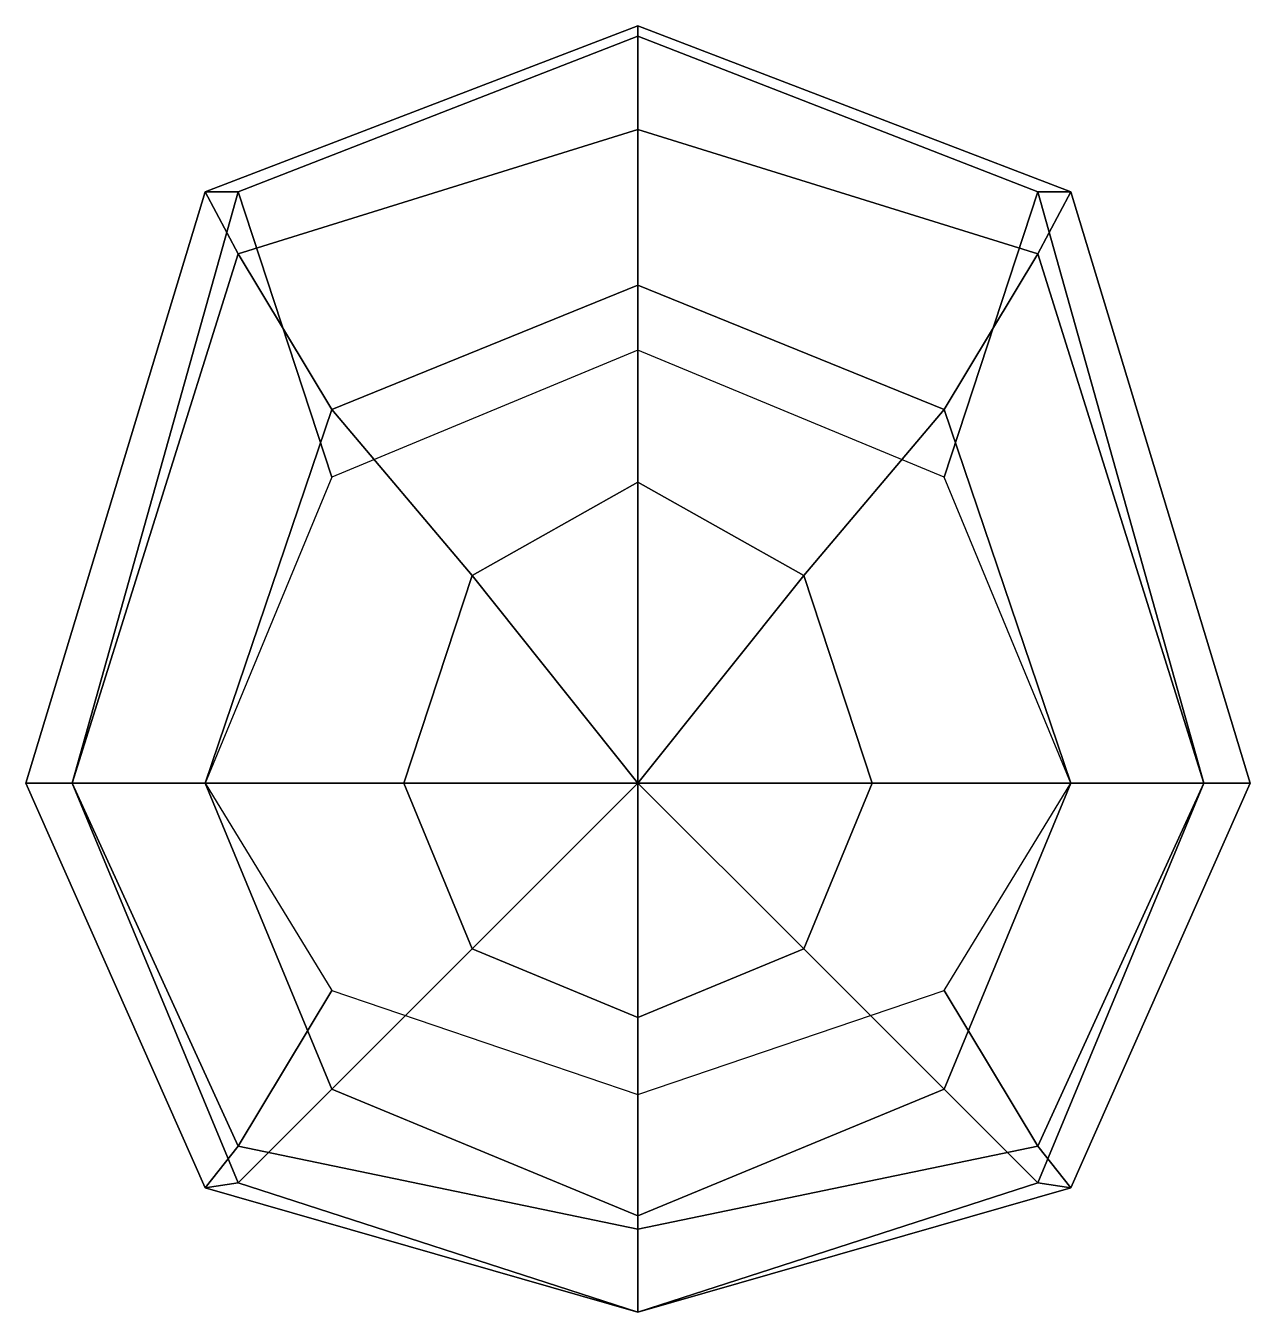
# Model space of a CAD drawing. Extents: x -0.59 to 0.59, y -0.51 to 0.73.
import ezdxf

# ---------------------------------------------------------------- set-up
doc = ezdxf.new("R2010")
doc.units = 0
doc.layers.add('TURRET', color=2, linetype='CONTINUOUS')

msp = doc.modelspace()

# ---------------------------------------------------------------- linework, layer by layer
at = {"layer": 'TURRET'}
for points in [[(0, 0.63, 2.1458), (0, 0.73, 1.92), (-0.4172, 0.57, 1.92), (-0.3854, 0.51, 2.1458)], [(0, 0.73, 1.92), (0, 0.72, 1.6942), (-0.3854, 0.57, 1.6942), (-0.4172, 0.57, 1.92)], [(0, 0.72, 1.6942), (0, 0.4172, 1.5028), (-0.295, 0.295, 1.5028), (-0.3854, 0.57, 1.6942)], [(0.3854, 0.51, 2.1458), (0.4172, 0.57, 1.92), (0, 0.73, 1.92), (0, 0.63, 2.1458)], [(0.4172, 0.57, 1.92), (0.3854, 0.57, 1.6942), (0, 0.72, 1.6942), (0, 0.73, 1.92)], [(0.3854, 0.57, 1.6942), (0.295, 0.295, 1.5028), (0, 0.4172, 1.5028), (0, 0.72, 1.6942)], [(0, 0.48, 2.3372), (0, 0.63, 2.1458), (-0.3854, 0.51, 2.1458), (-0.295, 0.36, 2.3372)], [(0.295, 0.36, 2.3372), (0.3854, 0.51, 2.1458), (0, 0.63, 2.1458), (0, 0.48, 2.3372)], [(-0.3854, 0.51, 2.1458), (-0.4172, 0.57, 1.92), (-0.59, 0, 1.92), (-0.5451, 0, 2.1458)], [(-0.4172, 0.57, 1.92), (-0.3854, 0.57, 1.6942), (-0.5451, 0, 1.6942), (-0.59, 0, 1.92)], [(-0.3854, 0.57, 1.6942), (-0.295, 0.295, 1.5028), (-0.4172, 0, 1.5028), (-0.5451, 0, 1.6942)], [(0.5451, 0, 1.6942), (0.4172, 0, 1.5028), (0.295, 0.295, 1.5028), (0.3854, 0.57, 1.6942)], [(0.5451, 0, 2.1458), (0.59, 0, 1.92), (0.4172, 0.57, 1.92), (0.3854, 0.51, 2.1458)], [(0.59, 0, 1.92), (0.5451, 0, 1.6942), (0.3854, 0.57, 1.6942), (0.4172, 0.57, 1.92)], [(-0.295, 0.36, 2.3372), (-0.3854, 0.51, 2.1458), (-0.5451, 0, 2.1458), (-0.4172, 0, 2.3372)], [(0.4172, 0, 2.3372), (0.5451, 0, 2.1458), (0.3854, 0.51, 2.1458), (0.295, 0.36, 2.3372)], [(0, 0.29, 2.4651), (0, 0.48, 2.3372), (-0.295, 0.36, 2.3372), (-0.1597, 0.2, 2.4651)], [(0.1597, 0.2, 2.4651), (0.295, 0.36, 2.3372), (0, 0.48, 2.3372), (0, 0.29, 2.4651)], [(-0.1597, 0.2, 2.4651), (-0.295, 0.36, 2.3372), (-0.4172, 0, 2.3372), (-0.2258, 0, 2.4651)], [(0.2258, 0, 2.4651), (0.4172, 0, 2.3372), (0.295, 0.36, 2.3372), (0.1597, 0.2, 2.4651)], [(0, 0, 2.51), (0, 0.29, 2.4651), (-0.1597, 0.2, 2.4651), (0, 0, 2.51)], [(0, 0, 2.51), (0.1597, 0.2, 2.4651), (0, 0.29, 2.4651), (0, 0, 2.51)], [(0, 0, 2.51), (-0.1597, 0.2, 2.4651), (-0.2258, 0, 2.4651), (0, 0, 2.51)], [(0, 0, 2.51), (0.2258, 0, 2.4651), (0.1597, 0.2, 2.4651), (0, 0, 2.51)], [(-0.5451, 0, 2.1458), (-0.59, 0, 1.92), (-0.4172, -0.39, 1.92), (-0.3854, -0.3854, 2.1458)], [(-0.59, 0, 1.92), (-0.5451, 0, 1.6942), (-0.3854, -0.35, 1.6942), (-0.4172, -0.39, 1.92)], [(-0.4172, 0, 2.3372), (-0.5451, 0, 2.1458), (-0.3854, -0.3854, 2.1458), (-0.295, -0.295, 2.3372)], [(-0.5451, 0, 1.6942), (-0.4172, 0, 1.5028), (-0.295, -0.2, 1.5028), (-0.3854, -0.35, 1.6942)], [(-0.2258, 0, 2.4651), (-0.4172, 0, 2.3372), (-0.295, -0.295, 2.3372), (-0.1597, -0.1597, 2.4651)], [(0, 0, 2.51), (-0.2258, 0, 2.4651), (-0.1597, -0.1597, 2.4651), (0, 0, 2.51)], [(0, 0, 2.51), (-0.1597, -0.1597, 2.4651), (0, -0.2258, 2.4651), (0, 0, 2.51)], [(0, 0, 2.51), (0, -0.2258, 2.4651), (0.1597, -0.1597, 2.4651), (0, 0, 2.51)], [(0, 0, 2.51), (0.1597, -0.1597, 2.4651), (0.2258, 0, 2.4651), (0, 0, 2.51)], [(0.1597, -0.1597, 2.4651), (0.295, -0.295, 2.3372), (0.4172, 0, 2.3372), (0.2258, 0, 2.4651)], [(0.295, -0.295, 2.3372), (0.3854, -0.3854, 2.1458), (0.5451, 0, 2.1458), (0.4172, 0, 2.3372)], [(0.3854, -0.35, 1.6942), (0.295, -0.2, 1.5028), (0.4172, 0, 1.5028), (0.5451, 0, 1.6942)], [(0.3854, -0.3854, 2.1458), (0.4172, -0.39, 1.92), (0.59, 0, 1.92), (0.5451, 0, 2.1458)], [(0.4172, -0.39, 1.92), (0.3854, -0.35, 1.6942), (0.5451, 0, 1.6942), (0.59, 0, 1.92)], [(-0.1597, -0.1597, 2.4651), (-0.295, -0.295, 2.3372), (0, -0.4172, 2.3372), (0, -0.2258, 2.4651)], [(0, -0.2258, 2.4651), (0, -0.4172, 2.3372), (0.295, -0.295, 2.3372), (0.1597, -0.1597, 2.4651)], [(-0.3854, -0.35, 1.6942), (-0.295, -0.2, 1.5028), (0, -0.3, 1.5028), (0, -0.43, 1.6942)], [(0, -0.43, 1.6942), (0, -0.3, 1.5028), (0.295, -0.2, 1.5028), (0.3854, -0.35, 1.6942)], [(-0.295, -0.295, 2.3372), (-0.3854, -0.3854, 2.1458), (0, -0.51, 2.1458), (0, -0.4172, 2.3372)], [(0, -0.4172, 2.3372), (0, -0.51, 2.1458), (0.3854, -0.3854, 2.1458), (0.295, -0.295, 2.3372)], [(-0.4172, -0.39, 1.92), (-0.3854, -0.35, 1.6942), (0, -0.43, 1.6942), (0, -0.51, 1.92)], [(0, -0.51, 1.92), (0, -0.43, 1.6942), (0.3854, -0.35, 1.6942), (0.4172, -0.39, 1.92)], [(-0.3854, -0.3854, 2.1458), (-0.4172, -0.39, 1.92), (0, -0.51, 1.92), (0, -0.51, 2.1458)], [(0, -0.51, 2.1458), (0, -0.51, 1.92), (0.4172, -0.39, 1.92), (0.3854, -0.3854, 2.1458)]]:
    msp.add_3dface(points, dxfattribs=at)

doc.saveas('drawing.dxf')
